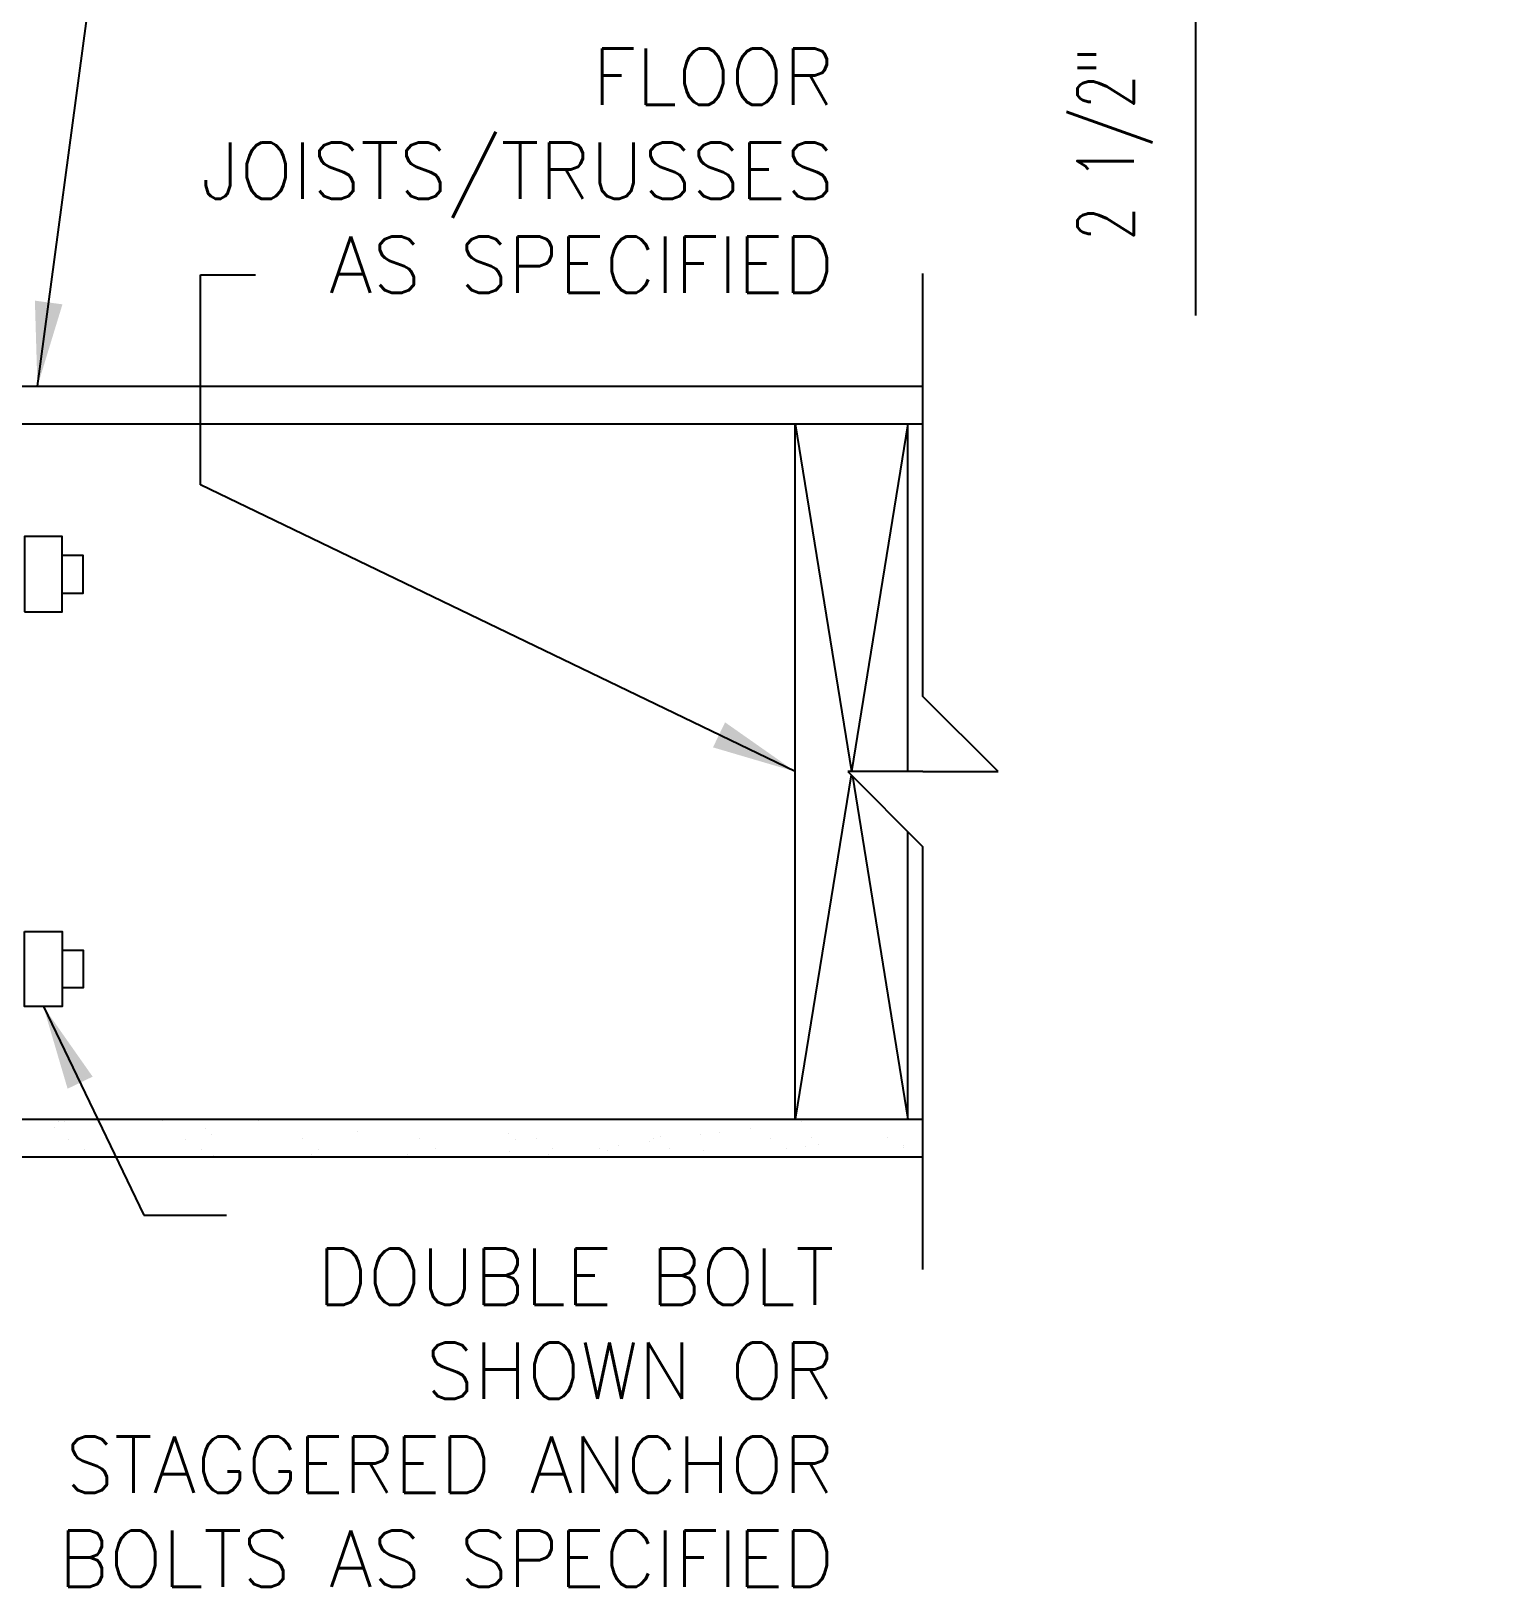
# Model space of a CAD drawing. Header units: inches. Extents: x 67 to 127, y -69.4 to 7.6.
# Drawn here: x 100.04 to 119.45, y -40.66 to -19.97 of the extents above; entities that cross this region are included whole.
import ezdxf

# ---------------------------------------------------------------- set-up
doc = ezdxf.new("R2010")
doc.units = ezdxf.units.IN
doc.header["$LTSCALE"] = 0.5
doc.header["$MEASUREMENT"] = 0
for name, color, linetype in [('HATCH', 12, 'Continuous'), ('LINE18', 9, 'Continuous'), ('line25', 2, 'Continuous'), ('LINE9', 9, 'Continuous'), ('TEXT', 4, 'Continuous')]:
    doc.layers.add(name, color=color, linetype=linetype)
doc.styles.add('DIM', font='romans.shx', dxfattribs={"width": 0.7})
doc.styles.add('ROMANS', font='romans.shx', dxfattribs={"height": 1.125})
doc.dimstyles.new('ext_12', dxfattribs={"dimscale": 12, "dimtxt": 0.09375, "dimasz": 0.09375, "dimexe": 0.09375, "dimexo": 0.0625, "dimgap": 0.0625, "dimtad": 1, "dimdec": 1, "dimzin": 3, "dimdsep": 46, "dimlunit": 4, "dimtxsty": 'DIM', "dimcen": 0.09, "dimdle": 0.09375, "dimclrt": 4, "dimadec": 0, "dimazin": 0, "dimtfac": 1, "dimtdec": 1, "dimtmove": 2, "dimatfit": 3, "dimfxl": 0, "dimfrac": 2, "dimtolj": 1, "dimtzin": 0, "dimarcsym": 0})
doc.dimstyles.new('ext_8', dxfattribs={"dimscale": 8, "dimtxt": 0.09375, "dimasz": 0.09375, "dimexe": 0.09375, "dimexo": 0.0625, "dimgap": 0.0625, "dimtad": 1, "dimdec": 1, "dimzin": 3, "dimdsep": 46, "dimlunit": 4, "dimtxsty": 'DIM', "dimcen": 0.09, "dimdle": 0.09375, "dimclrt": 4, "dimadec": 0, "dimazin": 0, "dimtfac": 1, "dimtdec": 1, "dimtmove": 2, "dimatfit": 3, "dimfxl": 0, "dimfrac": 2, "dimtolj": 1, "dimtzin": 0, "dimarcsym": 0})

# ---------------------------------------------------------------- blocks, each defined once
blk = doc.blocks.new('*D5')
at = {"layer": 'Defpoints', "color": 0}
for p in [(115.533, -8.151), (117.783, -10.151), (118.697, -10.151)]:
    blk.add_point(p, dxfattribs=at)
at = {"layer": 'TEXT', "color": 0, "lineweight": -2}
for p, q in [((118.697, -7.401), (118.697, -6.651)), ((116.033, -8.151), (119.447, -8.151)), ((118.697, -8.151), (118.697, -10.151)), ((118.697, -8.151), (118.697, -10.151)), ((118.697, -9.151), (115.533, -14.148)), ((118.283, -10.151), (119.447, -10.151)), ((118.697, -10.901), (118.697, -11.651)), ((115.533, -14.148), (115.533, -23.748))]:
    blk.add_line(p, q, dxfattribs=at)
at = {"layer": 'TEXT', "color": 0}
for points in [[(118.572, -7.401), (118.822, -7.401), (118.697, -8.151)], [(118.572, -10.901), (118.822, -10.901), (118.697, -10.151)]]:
    blk.add_solid(points, dxfattribs=at)
at = {"layer": 'TEXT', "color": 4, "insert": (114.461, -18.948), "char_height": 0.75, "attachment_point": 5, "rotation": 90, "style": 'DIM'}
blk.add_mtext('\\A1;2 1/2" (64mm) MIN.', dxfattribs=at)

msp = doc.modelspace()

# ---------------------------------------------------------------- linework, layer by layer
at = {"layer": 'HATCH'}
for p, q in [((110.208, -25.19), (110.958, -29.815)), ((111.708, -25.19), (110.958, -29.815)), ((110.951, -29.859), (110.208, -34.44)), ((110.968, -29.876), (111.708, -34.44)), ((100.357, -34.546), (100.357, -34.546)), ((100.409, -34.476), (100.409, -34.476)), ((100.483, -34.473), (100.483, -34.473)), ((100.67, -34.441), (100.67, -34.441)), ((101.791, -34.456), (101.791, -34.456)), ((103.07, -34.462), (103.07, -34.462)), ((109.612, -34.559), (109.612, -34.559)), ((110.291, -34.469), (110.291, -34.469)), ((100.538, -34.708), (100.538, -34.708)), ((102.095, -34.705), (102.095, -34.705)), ((102.358, -34.563), (102.358, -34.563)), ((102.45, -34.648), (102.45, -34.648)), ((103.652, -34.702), (103.652, -34.702)), ((104.388, -34.608), (104.388, -34.608)), ((105.209, -34.699), (105.209, -34.699)), ((106.389, -34.625), (106.389, -34.625)), ((106.481, -34.709), (106.481, -34.709)), ((106.766, -34.696), (106.766, -34.696)), ((108.266, -34.736), (108.266, -34.736)), ((108.323, -34.693), (108.323, -34.693)), ((108.419, -34.669), (108.419, -34.669)), ((108.946, -34.646), (108.946, -34.646)), ((109.206, -34.612), (109.206, -34.612)), ((109.88, -34.691), (109.88, -34.691)), ((110.42, -34.686), (110.42, -34.686)), ((111.437, -34.688), (111.437, -34.688)), ((100.749, -34.842), (100.749, -34.842)), ((102.306, -34.839), (102.306, -34.839)), ((102.467, -34.925), (102.467, -34.925)), ((103.776, -34.908), (103.776, -34.908)), ((103.863, -34.836), (103.863, -34.836)), ((105.055, -34.914), (105.055, -34.914)), ((105.42, -34.833), (105.42, -34.833)), ((106.406, -34.866), (106.406, -34.866)), ((106.921, -34.913), (106.921, -34.913)), ((106.977, -34.831), (106.977, -34.831)), ((107.6, -34.824), (107.6, -34.824)), ((107.715, -34.849), (107.715, -34.849)), ((107.86, -34.789), (107.86, -34.789)), ((108.534, -34.828), (108.534, -34.828)), ((108.994, -34.855), (108.994, -34.855)), ((110.091, -34.825), (110.091, -34.825)), ((110.344, -34.806), (110.344, -34.806)), ((110.512, -34.771), (110.512, -34.771)), ((111.648, -34.822), (111.648, -34.822)), ((111.653, -34.79), (111.653, -34.79))]:
    msp.add_line(p, q, dxfattribs=at)
at = {"layer": 'LINE18'}
for points in [[(99.958, -27.69), (100.458, -27.69), (100.458, -26.69), (99.958, -26.69)], [(99.958, -31.94), (100.458, -31.94), (100.458, -32.94), (99.958, -32.94)]]:
    msp.add_lwpolyline(points, close=True, dxfattribs=at)
for points in [[(100.458, -27.44), (100.739, -27.44), (100.739, -26.94), (100.458, -26.94)], [(100.458, -32.19), (100.739, -32.19), (100.739, -32.69), (100.458, -32.69)]]:
    msp.add_lwpolyline(points, dxfattribs=at)
at = {"layer": 'line25'}
for p, q in [((98.208, -25.19), (111.906, -25.19)), ((110.208, -34.44), (110.208, -25.19)), ((111.708, -29.815), (111.708, -25.19)), ((111.708, -34.44), (111.708, -30.616)), ((98.208, -34.44), (111.906, -34.44))]:
    msp.add_line(p, q, dxfattribs=at)
at = {"layer": 'LINE9'}
for p, q in [((111.906, -28.815), (111.906, -23.19)), ((98.208, -24.69), (111.906, -24.69)), ((112.906, -29.815), (111.906, -28.815)), ((111.906, -29.815), (110.906, -29.815)), ((110.906, -29.815), (111.906, -30.815)), ((111.906, -29.815), (112.906, -29.815)), ((111.906, -36.44), (111.906, -30.815)), ((98.208, -34.94), (111.906, -34.94))]:
    msp.add_line(p, q, dxfattribs=at)
at = {"layer": 'TEXT'}
msp.add_line((102.297, -23.208), (103.028, -23.208), dxfattribs=at)

# ---------------------------------------------------------------- texts
at = {"layer": 'TEXT', "char_height": 0.75, "width": 11.43486, "attachment_point": 6, "style": 'ROMANS'}
for s, insert in [('\\A1;FLOOR JOISTS/TRUSSES \\PAS SPECIFIED', (110.726, -21.822)), ('DOUBLE BOLT SHOWN OR STAGGERED ANCHOR BOLTS AS SPECIFIED', (110.726, -38.41))]:
    msp.add_mtext(s, dxfattribs=dict(at, insert=insert))

# ---------------------------------------------------------------- dimensions: what is measured, and where the dimension line sits
at = {"layer": 'TEXT'}
dim = msp.add_linear_dim(base=(118.697, -10.151), p1=(115.533, -8.151), p2=(117.783, -10.151), angle=270, text='2 1/2" (64mm) MIN.', dimstyle='ext_8', override={"dimtmove": 1}, dxfattribs=at)
dim.commit()
dim.dimension.update_dxf_attribs({"geometry": '*D5', "text_midpoint": (115.533, -14.648), "dimtype": 160})

# ---------------------------------------------------------------- leaders
for points in [[(100.129, -24.69), (101.043, -17.872), (103.644, -17.872)], [(110.208, -29.815), (102.297, -26.001), (102.297, -23.208)], [(100.208, -32.94), (101.546, -35.714), (102.643, -35.714)]]:
    msp.add_leader(points, dimstyle='ext_12', override={"dimgap": 0.0625, "dimtad": 0}, dxfattribs=at)

doc.saveas('drawing.dxf')
